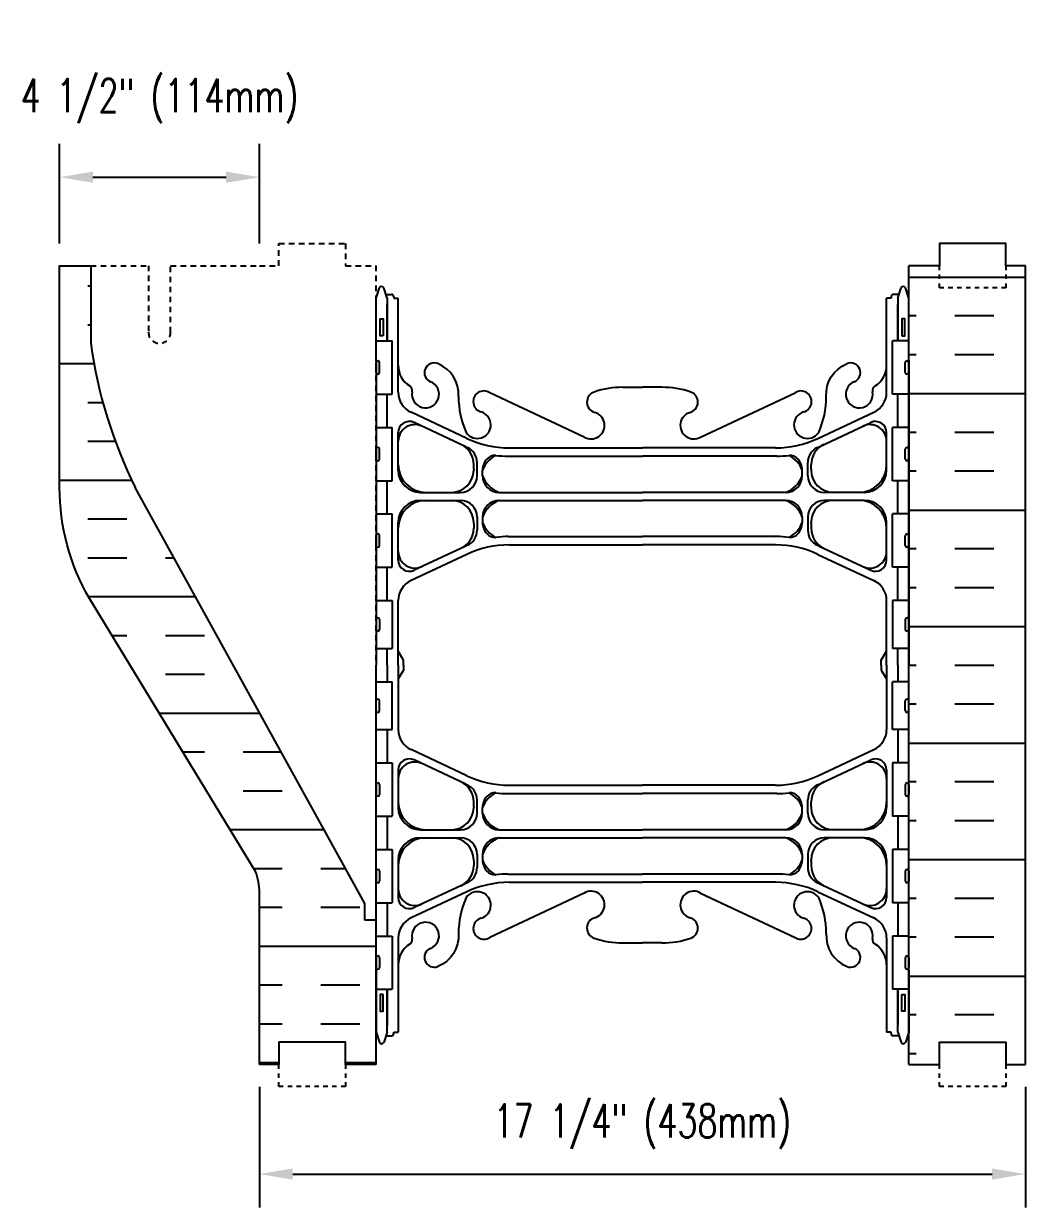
# Model space of a CAD drawing. Header units: inches. Extents: x 434.7 to 494.2, y 240.4 to 298.6.
# Drawn here: x 451.49 to 474.28, y 240.45 to 267.12 of the extents above; entities that cross this region are included whole.
import ezdxf

# ---------------------------------------------------------------- set-up
doc = ezdxf.new("R2010")
doc.units = ezdxf.units.IN
doc.header["$MEASUREMENT"] = 0
doc.linetypes.add('DASHED2', pattern=[0.375, 0.25, -0.125])
doc.linetypes.add('HIDDEN2', pattern=[0.1875, 0.125, -0.0625])
for name, color, linetype in [('HATCH', 12, 'Continuous'), ('Hidden2', 12, 'HIDDEN2'), ('line25', 2, 'Continuous'), ('LINE50', 5, 'Continuous'), ('LINE9', 9, 'Continuous'), ('TEXT', 4, 'Continuous'), ('Web_Edge', 9, 'Continuous')]:
    doc.layers.add(name, color=color, linetype=linetype)
doc.styles.add('DIM', font='romans.shx', dxfattribs={"width": 0.7})
doc.dimstyles.new('ext_8', dxfattribs={"dimscale": 8, "dimtxt": 0.09375, "dimasz": 0.09375, "dimexe": 0.09375, "dimexo": 0.0625, "dimgap": 0.0625, "dimtad": 1, "dimdec": 3, "dimzin": 3, "dimdsep": 46, "dimlunit": 4, "dimtxsty": 'DIM', "dimcen": 0.09, "dimdle": 0.09375, "dimclrt": 4, "dimadec": 0, "dimazin": 0, "dimtfac": 1, "dimtdec": 3, "dimtmove": 2, "dimatfit": 3, "dimfxl": 0, "dimfrac": 2, "dimtolj": 1, "dimtzin": 0, "dimarcsym": 0})

# ---------------------------------------------------------------- blocks, each defined once
blk = doc.blocks.new('*D33')
at = {"layer": 'Defpoints', "color": 0}
for p in [(456.803, 263.661), (452.303, 261.667), (456.803, 261.667)]:
    blk.add_point(p, dxfattribs=at)
at = {"layer": 'TEXT', "color": 0, "lineweight": -2}
for p, q in [((452.303, 262.167), (452.303, 264.411)), ((456.803, 262.167), (456.803, 264.411)), ((453.053, 263.661), (456.053, 263.661))]:
    blk.add_line(p, q, dxfattribs=at)
at = {"layer": 'TEXT', "color": 0}
for points in [[(453.053, 263.786), (453.053, 263.536), (452.303, 263.661)], [(456.053, 263.786), (456.053, 263.536), (456.803, 263.661)]]:
    blk.add_solid(points, dxfattribs=at)
at = {"layer": 'TEXT', "color": 4, "insert": (454.553, 265.376), "char_height": 0.75, "attachment_point": 5, "style": 'DIM'}
blk.add_mtext('\\A1;4 1/2" (114mm)', dxfattribs=at)
blk = doc.blocks.new('*D34')
at = {"layer": 'Defpoints', "color": 0}
for p in [(474.053, 261.667), (477.847, 261.667), (474.053, 243.667)]:
    blk.add_point(p, dxfattribs=at)
at = {"layer": 'TEXT', "color": 0, "lineweight": -2}
for p, q in [((474.553, 261.667), (478.597, 261.667)), ((477.847, 244.417), (477.847, 260.917)), ((474.553, 243.667), (478.597, 243.667))]:
    blk.add_line(p, q, dxfattribs=at)
at = {"layer": 'TEXT', "color": 0}
for points in [[(477.722, 260.917), (477.972, 260.917), (477.847, 261.667)], [(477.722, 244.417), (477.972, 244.417), (477.847, 243.667)]]:
    blk.add_solid(points, dxfattribs=at)
at = {"layer": 'TEXT', "color": 4, "insert": (476.775, 252.667), "char_height": 0.75, "attachment_point": 5, "rotation": 90, "style": 'DIM'}
blk.add_mtext('\\A1;18" (457mm)', dxfattribs=at)
blk = doc.blocks.new('*D35')
at = {"layer": 'Defpoints', "color": 0}
for p in [(456.803, 243.667), (474.053, 243.667), (474.053, 241.198)]:
    blk.add_point(p, dxfattribs=at)
at = {"layer": 'TEXT', "color": 0, "lineweight": -2}
for p, q in [((456.803, 243.167), (456.803, 240.448)), ((474.053, 243.167), (474.053, 240.448)), ((457.553, 241.198), (473.303, 241.198))]:
    blk.add_line(p, q, dxfattribs=at)
at = {"layer": 'TEXT', "color": 0}
for points in [[(457.553, 241.323), (457.553, 241.073), (456.803, 241.198)], [(473.303, 241.323), (473.303, 241.073), (474.053, 241.198)]]:
    blk.add_solid(points, dxfattribs=at)
at = {"layer": 'TEXT', "color": 4, "insert": (465.428, 242.27), "char_height": 0.75, "attachment_point": 5, "style": 'DIM'}
blk.add_mtext('\\A1;17 1/4" (438mm)', dxfattribs=at)

msp = doc.modelspace()

# ---------------------------------------------------------------- hatches: boundary and pattern name
at = {"layer": 'HATCH'}
h = msp.add_hatch(dxfattribs=at)
h.set_pattern_fill('INSUL', color=256, scale=7, style=0)
h.set_pattern_definition([(180, (3397.5897, -153.3423), (0, 2.625), []), (180, (3397.5897, -152.4673), (0, 2.625), [0.875, -0.875]), (180, (3397.5897, -151.5923), (0, 2.625), [0.875, -0.875])])
h.paths.add_polyline_path([(474.0532, 243.6672), (473.6157, 243.6672), (473.6157, 244.1672), (472.1157, 244.1672), (472.1157, 243.6672), (471.4282, 243.6672), (471.4282, 261.6672), (472.1157, 261.6672), (472.1157, 262.1672), (473.6157, 262.1672), (473.6157, 261.6672), (474.0532, 261.6672)])
h = msp.add_hatch(dxfattribs=at)
h.set_pattern_fill('INSUL', color=256, scale=7, style=0)
h.set_pattern_definition([(0, (-2543.0626, -178.915), (0, 2.625), []), (0, (-2543.0626, -178.04), (0, 2.625), [0.875, -0.875]), (0, (-2543.0626, -177.165), (0, 2.625), [0.875, -0.875])])
h.paths.add_polyline_path([(454.0032, 256.6672, -0.0795791), (453.0032, 259.9172), (453.0032, 261.6672), (452.3032, 261.6672), (452.3032, 256.6672, 0.1316525), (452.973, 254.1672), (456.711, 248.0172, -0.10438), (456.8032, 247.5422), (456.8032, 243.6672), (457.2407, 243.6672), (457.2407, 244.1672), (458.7407, 244.1672), (458.7407, 243.6672), (459.4282, 243.6672), (459.4282, 246.9172), (459.1782, 246.9172), (459.1782, 247.2922)])

# ---------------------------------------------------------------- linework, layer by layer
at = {"layer": 'Hidden2'}
for p, q in [((453.0032, 261.6672), (454.3032, 261.6672)), ((454.3032, 261.6672), (454.3032, 260.1672)), ((454.8032, 260.1672), (454.8032, 261.6672)), ((454.8032, 261.6672), (456.8032, 261.6672)), ((459.4282, 246.9172), (459.4282, 261.6672))]:
    msp.add_line(p, q, dxfattribs=at)
msp.add_lwpolyline([(456.8032, 261.6672), (457.2407, 261.6672), (457.2407, 262.1672), (458.7407, 262.1672), (458.7407, 261.6672), (459.4282, 261.6672)], dxfattribs=at)
msp.add_arc((454.5532, 260.1672), 0.25, 180, 0, dxfattribs=at)
at = {"layer": 'line25'}
for p, q in [((453.0032, 261.6672), (453.0032, 259.9172)), ((471.4282, 243.6672), (471.4282, 261.6672)), ((459.4282, 259.9722), (459.7931, 259.9722)), ((459.7931, 258.7722), (459.7931, 259.9722)), ((471.4281, 259.9722), (471.0632, 259.9722)), ((471.0632, 258.7722), (471.0632, 259.9722)), ((459.4682, 259.5222), (459.4682, 259.5222)), ((471.3881, 259.5222), (471.3881, 259.5222)), ((459.4282, 259.2622), (459.4282, 259.4822)), ((459.4282, 259.4272), (459.4282, 259.4272)), ((459.4282, 259.3172), (459.4282, 259.3172)), ((459.5082, 259.2622), (459.5082, 259.4822)), ((471.3481, 259.2622), (471.3481, 259.4822)), ((471.4281, 259.2622), (471.4281, 259.4822)), ((471.4281, 259.4272), (471.4281, 259.4272)), ((471.4281, 259.3172), (471.4281, 259.3172)), ((459.4682, 259.2222), (459.4682, 259.2222)), ((471.3881, 259.2222), (471.3881, 259.2222)), ((459.4282, 258.7722), (459.7931, 258.7722)), ((471.4281, 258.7722), (471.0632, 258.7722)), ((459.4282, 258.0222), (459.7931, 258.0222)), ((459.7931, 256.8222), (459.7931, 258.0222)), ((471.4281, 258.0222), (471.0632, 258.0222)), ((471.0632, 256.8222), (471.0632, 258.0222)), ((459.4282, 257.3122), (459.4282, 257.5322)), ((459.4282, 257.4772), (459.4282, 257.4772)), ((459.4682, 257.5722), (459.4682, 257.5722)), ((459.5082, 257.3122), (459.5082, 257.5322)), ((471.3481, 257.3122), (471.3481, 257.5322)), ((471.3881, 257.5722), (471.3881, 257.5722)), ((471.4281, 257.3122), (471.4281, 257.5322)), ((471.4281, 257.4772), (471.4281, 257.4772)), ((459.4282, 257.3672), (459.4282, 257.3672)), ((459.4682, 257.2722), (459.4682, 257.2722)), ((471.3881, 257.2722), (471.3881, 257.2722)), ((471.4281, 257.3672), (471.4281, 257.3672)), ((459.1782, 247.2922), (454.0032, 256.6672)), ((459.4282, 256.8222), (459.7931, 256.8222)), ((471.4281, 256.8222), (471.0632, 256.8222)), ((459.4282, 256.0722), (459.7931, 256.0722)), ((459.7931, 254.8722), (459.7931, 256.0722)), ((471.4281, 256.0722), (471.0632, 256.0722)), ((471.0632, 254.8722), (471.0632, 256.0722)), ((459.4282, 255.3622), (459.4282, 255.5822)), ((459.4282, 255.5272), (459.4282, 255.5272)), ((459.4682, 255.6222), (459.4682, 255.6222)), ((459.5082, 255.3622), (459.5082, 255.5822)), ((471.3481, 255.3622), (471.3481, 255.5822)), ((471.3881, 255.6222), (471.3881, 255.6222)), ((471.4281, 255.3622), (471.4281, 255.5822)), ((471.4281, 255.5272), (471.4281, 255.5272)), ((459.4282, 255.4172), (459.4282, 255.4172)), ((459.4682, 255.3222), (459.4682, 255.3222)), ((471.3881, 255.3222), (471.3881, 255.3222)), ((471.4281, 255.4172), (471.4281, 255.4172)), ((459.4282, 254.8722), (459.7931, 254.8722)), ((471.4281, 254.8722), (471.0632, 254.8722)), ((459.4282, 254.1222), (459.7931, 254.1222)), ((459.7931, 254.1222), (459.7931, 253.0422)), ((471.4281, 254.1222), (471.0632, 254.1222)), ((471.0632, 254.1222), (471.0632, 253.0422)), ((459.4282, 253.6922), (459.4282, 253.4722)), ((459.4682, 253.7322), (459.4682, 253.7322)), ((459.5082, 253.6922), (459.5082, 253.4722)), ((471.3481, 253.6922), (471.3481, 253.4722)), ((471.3881, 253.7322), (471.3881, 253.7322)), ((471.4281, 253.6922), (471.4281, 253.4722)), ((459.4282, 253.6372), (459.4282, 253.6372)), ((459.4282, 253.5272), (459.4282, 253.5272)), ((459.4682, 253.4322), (459.4682, 253.4322)), ((471.3881, 253.4322), (471.3881, 253.4322)), ((471.4281, 253.6372), (471.4281, 253.6372)), ((471.4281, 253.5272), (471.4281, 253.5272)), ((459.4282, 253.0422), (459.7931, 253.0422)), ((471.4281, 253.0422), (471.0632, 253.0422)), ((459.4282, 252.2922), (459.7931, 252.2922)), ((459.7931, 251.2122), (459.7931, 252.2922)), ((471.4281, 252.2922), (471.0632, 252.2922)), ((471.0632, 251.2122), (471.0632, 252.2922)), ((459.4282, 251.6422), (459.4282, 251.8622)), ((459.4282, 251.8072), (459.4282, 251.8072)), ((459.4682, 251.9022), (459.4682, 251.9022)), ((459.5082, 251.6422), (459.5082, 251.8622)), ((471.3481, 251.6422), (471.3481, 251.8622)), ((471.3881, 251.9022), (471.3881, 251.9022)), ((471.4281, 251.6422), (471.4281, 251.8622)), ((471.4281, 251.8072), (471.4281, 251.8072)), ((459.4282, 251.6972), (459.4282, 251.6972)), ((459.4682, 251.6022), (459.4682, 251.6022)), ((471.3881, 251.6022), (471.3881, 251.6022)), ((471.4281, 251.6972), (471.4281, 251.6972)), ((459.4282, 251.2122), (459.7931, 251.2122)), ((471.4281, 251.2122), (471.0632, 251.2122)), ((459.4282, 250.4622), (459.7931, 250.4622)), ((459.7931, 250.4622), (459.7931, 249.2622)), ((471.4281, 250.4622), (471.0632, 250.4622)), ((471.0632, 250.4622), (471.0632, 249.2622)), ((459.4282, 249.9722), (459.4282, 249.7522)), ((459.4682, 250.0122), (459.4682, 250.0122)), ((459.5082, 249.9722), (459.5082, 249.7522)), ((471.3481, 249.9722), (471.3481, 249.7522)), ((471.3881, 250.0122), (471.3881, 250.0122)), ((471.4281, 249.9722), (471.4281, 249.7522)), ((459.4282, 249.9172), (459.4282, 249.9172)), ((459.4282, 249.8072), (459.4282, 249.8072)), ((459.4682, 249.7122), (459.4682, 249.7122)), ((471.3881, 249.7122), (471.3881, 249.7122)), ((471.4281, 249.9172), (471.4281, 249.9172)), ((471.4281, 249.8072), (471.4281, 249.8072)), ((459.4282, 249.2622), (459.7931, 249.2622)), ((471.4281, 249.2622), (471.0632, 249.2622)), ((459.4282, 248.5122), (459.7931, 248.5122)), ((459.7931, 248.5122), (459.7931, 247.3122)), ((471.4281, 248.5122), (471.0632, 248.5122)), ((471.0632, 248.5122), (471.0632, 247.3122)), ((459.4282, 248.0222), (459.4282, 247.8022)), ((459.4282, 247.9672), (459.4282, 247.9672)), ((459.4282, 247.8572), (459.4282, 247.8572)), ((459.5082, 248.0222), (459.5082, 247.8022)), ((471.3481, 248.0222), (471.3481, 247.8022)), ((471.4281, 248.0222), (471.4281, 247.8022)), ((471.4281, 247.9672), (471.4281, 247.9672)), ((471.4281, 247.8572), (471.4281, 247.8572)), ((459.4682, 247.7622), (459.4682, 247.7622)), ((471.3881, 247.7622), (471.3881, 247.7622)), ((459.1782, 246.9172), (459.1782, 247.2922)), ((459.4282, 247.3122), (459.7931, 247.3122)), ((471.4281, 247.3122), (471.0632, 247.3122)), ((459.4282, 246.9172), (459.1782, 246.9172)), ((459.4282, 243.6672), (459.4282, 246.9172)), ((459.4282, 246.5622), (459.7931, 246.5622)), ((459.7931, 246.5622), (459.7931, 245.3622)), ((471.4281, 246.5622), (471.0632, 246.5622)), ((471.0632, 246.5622), (471.0632, 245.3622)), ((459.4282, 246.0722), (459.4282, 245.8522)), ((459.4282, 246.0172), (459.4282, 246.0172)), ((459.4682, 246.1122), (459.4682, 246.1122)), ((459.5082, 246.0722), (459.5082, 245.8522)), ((471.3481, 246.0722), (471.3481, 245.8522)), ((471.3881, 246.1122), (471.3881, 246.1122)), ((471.4281, 246.0722), (471.4281, 245.8522)), ((471.4281, 246.0172), (471.4281, 246.0172)), ((459.4282, 245.9072), (459.4282, 245.9072)), ((459.4682, 245.8122), (459.4682, 245.8122)), ((471.3881, 245.8122), (471.3881, 245.8122)), ((471.4281, 245.9072), (471.4281, 245.9072)), ((459.4282, 245.3622), (459.7931, 245.3622)), ((471.4281, 245.3622), (471.0632, 245.3622))]:
    msp.add_line(p, q, dxfattribs=at)
for centre, radius, start, end in [((463.6485, 261.4139), 10.75, 188.00281, 206.20265), ((459.4682, 259.4822), 0.04, 90, 180), ((459.4682, 259.4822), 0.04, 360, 90), ((471.3881, 259.4822), 0.04, 90, 180), ((471.3881, 259.4822), 0.04, 0, 90), ((459.4682, 259.2622), 0.04, 180, 270), ((459.4682, 259.2622), 0.04, 270, 0), ((471.3881, 259.2622), 0.04, 180, 270), ((471.3881, 259.2622), 0.04, 270, 0), ((459.4682, 257.5322), 0.04, 90, 180), ((459.4682, 257.5322), 0.04, 360, 90), ((471.3881, 257.5322), 0.04, 90, 180), ((471.3881, 257.5322), 0.04, 0, 90), ((459.4682, 257.3122), 0.04, 180, 270), ((459.4682, 257.3122), 0.04, 270, 0), ((471.3881, 257.3122), 0.04, 180, 270), ((471.3881, 257.3122), 0.04, 270, 0), ((459.4682, 255.5822), 0.04, 90, 180), ((459.4682, 255.5822), 0.04, 360, 90), ((471.3881, 255.5822), 0.04, 90, 180), ((471.3881, 255.5822), 0.04, 0, 90), ((459.4682, 255.3622), 0.04, 180, 270), ((459.4682, 255.3622), 0.04, 270, 0), ((471.3881, 255.3622), 0.04, 180, 270), ((471.3881, 255.3622), 0.04, 270, 0), ((459.4682, 253.6922), 0.04, 90, 180), ((459.4682, 253.6922), 0.04, 0, 90), ((471.3881, 253.6922), 0.04, 90, 180), ((471.3881, 253.6922), 0.04, 360, 90), ((459.4682, 253.4722), 0.04, 180, 270), ((459.4682, 253.4722), 0.04, 270, 0), ((471.3881, 253.4722), 0.04, 180, 270), ((471.3881, 253.4722), 0.04, 270, 0), ((459.4682, 251.8622), 0.04, 90, 180), ((459.4682, 251.8622), 0.04, 360, 90), ((471.3881, 251.8622), 0.04, 90, 180), ((471.3881, 251.8622), 0.04, 0, 90), ((459.4682, 251.6422), 0.04, 180, 270), ((459.4682, 251.6422), 0.04, 270, 0), ((471.3881, 251.6422), 0.04, 180, 270), ((471.3881, 251.6422), 0.04, 270, 0), ((459.4682, 249.9722), 0.04, 90, 180), ((459.4682, 249.9722), 0.04, 0, 90), ((471.3881, 249.9722), 0.04, 90, 180), ((471.3881, 249.9722), 0.04, 360, 90), ((459.4682, 249.7522), 0.04, 180, 270), ((459.4682, 249.7522), 0.04, 270, 0), ((471.3881, 249.7522), 0.04, 180, 270), ((471.3881, 249.7522), 0.04, 270, 0), ((459.4682, 248.0222), 0.04, 90, 180), ((459.4682, 248.0222), 0.04, 0, 90), ((471.3881, 248.0222), 0.04, 90, 180), ((471.3881, 248.0222), 0.04, 360, 90), ((459.4682, 247.8022), 0.04, 180, 270), ((459.4682, 247.8022), 0.04, 270, 0), ((471.3881, 247.8022), 0.04, 180, 270), ((471.3881, 247.8022), 0.04, 270, 0), ((459.4682, 246.0722), 0.04, 90, 180), ((459.4682, 246.0722), 0.04, 0, 90), ((471.3881, 246.0722), 0.04, 90, 180), ((471.3881, 246.0722), 0.04, 360, 90), ((459.4682, 245.8522), 0.04, 180, 270), ((459.4682, 245.8522), 0.04, 270, 0), ((471.3881, 245.8522), 0.04, 180, 270), ((471.3881, 245.8522), 0.04, 270, 0)]:
    msp.add_arc(centre, radius, start, end, dxfattribs=at)
at = {"layer": 'LINE50'}
msp.add_line((474.0532, 243.6672), (474.0532, 261.6672), dxfattribs=at)
for points in [[(474.0532, 261.6672), (473.6157, 261.6672), (473.6157, 262.1672), (472.1157, 262.1672), (472.1157, 261.6672), (471.4282, 261.6672)], [(459.4282, 243.6672), (458.7407, 243.6672), (458.7407, 244.1672), (457.2407, 244.1672), (457.2407, 243.6672), (456.8032, 243.6672)], [(471.4282, 243.6672), (472.1157, 243.6672), (472.1157, 244.1672), (473.6157, 244.1672), (473.6157, 243.6672), (474.0532, 243.6672)]]:
    msp.add_lwpolyline(points, dxfattribs=at)
msp.add_lwpolyline([(456.8032, 243.6672), (456.8032, 247.5422, 0.10438), (456.711, 248.0172), (452.973, 254.1672, -0.1316525), (452.3032, 256.6672), (452.3032, 261.6672), (453.0032, 261.6672)], format="xyb", dxfattribs=at)
at = {"layer": 'LINE9', "linetype": 'DASHED2', "ltscale": 0.15}
for points in [[(473.6157, 261.6672), (473.6157, 261.6672), (473.6157, 261.1672), (472.1157, 261.1672), (472.1157, 261.6672), (472.1157, 261.6672)], [(458.7407, 243.6672), (458.7407, 243.6672), (458.7407, 243.1672), (457.2407, 243.1672), (457.2407, 243.6672), (457.2407, 243.6672)], [(473.6157, 243.6672), (473.6157, 243.6672), (473.6157, 243.1672), (472.1157, 243.1672), (472.1157, 243.6672), (472.1157, 243.6672)]]:
    msp.add_lwpolyline(points, dxfattribs=at)
at = {"layer": 'Web_Edge'}
for p, q in [((459.4281, 260.9385), (459.5031, 261.1685)), ((459.6781, 260.9385), (459.6031, 261.1685)), ((471.1781, 260.9385), (471.2531, 261.1685)), ((471.4281, 260.9385), (471.3531, 261.1685)), ((459.6521, 261.0185), (459.7781, 261.0185)), ((459.6781, 260.9385), (459.6781, 259.9722)), ((459.8281, 260.9685), (459.8281, 260.9385)), ((459.8281, 260.9685), (459.8281, 260.9685)), ((459.8281, 260.9385), (459.9281, 260.9385)), ((459.9281, 258.8165), (459.9281, 260.9385)), ((470.9281, 258.8165), (470.9281, 260.9385)), ((471.0281, 260.9385), (470.9281, 260.9385)), ((471.0281, 260.9685), (471.0281, 260.9685)), ((471.0281, 260.9685), (471.0281, 260.9385)), ((471.2042, 261.0185), (471.0781, 261.0185)), ((471.1781, 260.9385), (471.1781, 259.9722)), ((464.1179, 257.8036), (461.9907, 258.8029)), ((464.9889, 258.9274), (465.4281, 258.9274)), ((465.8674, 258.9274), (465.4281, 258.9274)), ((466.7384, 257.8036), (468.8656, 258.8029)), ((461.4744, 257.7748), (460.2162, 258.3637)), ((469.3819, 257.7748), (470.6401, 258.3637)), ((461.4504, 257.5873), (460.2841, 258.1332)), ((469.4059, 257.5873), (470.5722, 258.1332)), ((459.9281, 257.0585), (459.9281, 257.9067)), ((470.9281, 257.0585), (470.9281, 257.9067)), ((462.4281, 257.5627), (465.4281, 257.5627)), ((468.4281, 257.5627), (465.4281, 257.5627)), ((461.6281, 257.082), (461.6281, 257.1861)), ((461.7031, 256.9335), (461.7031, 257.2305)), ((462.4041, 257.3752), (465.4281, 257.3752)), ((468.4522, 257.3752), (465.4281, 257.3752)), ((469.1531, 256.9335), (469.1531, 257.2305)), ((469.2281, 257.082), (469.2281, 257.1861)), ((461.6281, 257.082), (461.6281, 257.0585)), ((461.8281, 256.9335), (461.8281, 257.0594)), ((469.0281, 256.9335), (469.0281, 257.0594)), ((469.2281, 257.082), (469.2281, 257.0585)), ((460.4281, 256.5585), (461.3281, 256.5585)), ((460.4281, 256.3785), (461.3281, 256.3785)), ((462.2031, 256.5585), (465.4281, 256.5585)), ((462.2031, 256.3785), (465.4281, 256.3785)), ((468.6531, 256.5585), (465.4281, 256.5585)), ((468.6531, 256.3785), (465.4281, 256.3785)), ((470.4281, 256.5585), (469.5281, 256.5585)), ((470.4281, 256.3785), (469.5281, 256.3785)), ((459.9281, 255.0302), (459.9281, 255.8785)), ((461.6281, 255.855), (461.6281, 255.8785)), ((461.6281, 255.855), (461.6281, 255.7509)), ((461.7031, 256.0035), (461.7031, 255.7065)), ((461.8281, 256.0035), (461.8281, 255.8898)), ((461.8281, 256.0035), (461.8281, 255.8778)), ((469.0281, 256.0035), (469.0281, 255.8778)), ((469.0281, 256.0035), (469.0281, 255.8898)), ((469.1531, 256.0035), (469.1531, 255.7065)), ((469.2281, 255.855), (469.2281, 255.8785)), ((469.2281, 255.855), (469.2281, 255.7509)), ((470.9281, 255.0302), (470.9281, 255.8785)), ((462.405, 255.5622), (465.4281, 255.5622)), ((468.4513, 255.5622), (465.4281, 255.5622)), ((461.4512, 255.35), (460.2841, 254.8038)), ((462.4281, 255.3743), (465.4281, 255.3743)), ((468.4281, 255.3743), (465.4281, 255.3743)), ((469.4051, 255.35), (470.5722, 254.8038)), ((461.4744, 255.1621), (460.2162, 254.5733)), ((469.3819, 255.1621), (470.6401, 254.5733)), ((459.9281, 252.6672), (459.9281, 254.1204)), ((470.9281, 252.6672), (470.9281, 254.1204)), ((460.0481, 252.7796), (459.9281, 252.9796)), ((460.0481, 252.7796), (459.9281, 252.9796)), ((470.8081, 252.7796), (470.9281, 252.9796)), ((470.8081, 252.7796), (470.9281, 252.9796)), ((459.9281, 252.6672), (459.9281, 251.214)), ((460.0481, 252.6672), (460.0481, 252.7796)), ((460.0481, 252.6672), (460.0481, 252.7796)), ((460.0481, 252.6672), (460.0481, 252.5549)), ((460.0481, 252.6672), (460.0481, 252.5549)), ((470.8081, 252.6672), (470.8081, 252.7796)), ((470.8081, 252.6672), (470.8081, 252.7796)), ((470.8081, 252.6672), (470.8081, 252.5549)), ((470.8081, 252.6672), (470.8081, 252.5549)), ((470.9281, 252.6672), (470.9281, 251.214)), ((460.0481, 252.5549), (459.9281, 252.3549)), ((460.0481, 252.5549), (459.9281, 252.3549)), ((470.8081, 252.5549), (470.9281, 252.3549)), ((470.8081, 252.5549), (470.9281, 252.3549)), ((461.4744, 250.1723), (460.2162, 250.7611)), ((469.3819, 250.1723), (470.6401, 250.7611)), ((461.4512, 249.9844), (460.2841, 250.5306)), ((469.4051, 249.9844), (470.5722, 250.5306)), ((459.9281, 250.3042), (459.9281, 249.456)), ((470.9281, 250.3042), (470.9281, 249.456)), ((462.4281, 249.9602), (465.4281, 249.9602)), ((468.4281, 249.9602), (465.4281, 249.9602)), ((462.4041, 249.7723), (465.4281, 249.7723)), ((468.4522, 249.7723), (465.4281, 249.7723)), ((461.6281, 249.4795), (461.6281, 249.5836)), ((461.6281, 249.4795), (461.6281, 249.456)), ((461.7031, 249.331), (461.7031, 249.628)), ((461.8281, 249.3306), (461.8281, 249.4565)), ((469.0281, 249.3306), (469.0281, 249.4565)), ((469.1531, 249.331), (469.1531, 249.628)), ((469.2281, 249.4795), (469.2281, 249.5836)), ((469.2281, 249.4795), (469.2281, 249.456)), ((460.4281, 248.956), (461.3281, 248.956)), ((462.2031, 248.9556), (465.4281, 248.9556)), ((468.6531, 248.9556), (465.4281, 248.9556)), ((470.4281, 248.956), (469.5281, 248.956)), ((460.4281, 248.776), (461.3281, 248.776)), ((462.2031, 248.7756), (465.4281, 248.7756)), ((468.6531, 248.7756), (465.4281, 248.7756)), ((470.4281, 248.776), (469.5281, 248.776)), ((461.7031, 248.401), (461.7031, 248.1039)), ((461.8281, 248.4006), (461.8281, 248.2749)), ((461.8281, 248.4006), (461.8281, 248.2869)), ((469.0281, 248.4006), (469.0281, 248.2869)), ((469.0281, 248.4006), (469.0281, 248.2749)), ((469.1531, 248.401), (469.1531, 248.1039)), ((459.9281, 248.276), (459.9281, 247.4277)), ((461.6281, 248.2524), (461.6281, 248.276)), ((461.6281, 248.2524), (461.6281, 248.1483)), ((469.2281, 248.2524), (469.2281, 248.276)), ((469.2281, 248.2524), (469.2281, 248.1483)), ((470.9281, 248.276), (470.9281, 247.4277)), ((462.405, 247.9592), (465.4281, 247.9592)), ((468.4513, 247.9592), (465.4281, 247.9592)), ((461.4744, 247.5596), (460.2162, 246.9708)), ((461.4504, 247.7471), (460.2841, 247.2013)), ((464.1179, 247.5309), (461.9907, 246.5315)), ((462.4281, 247.7717), (465.4281, 247.7717)), ((468.4281, 247.7717), (465.4281, 247.7717)), ((466.7384, 247.5309), (468.8656, 246.5315)), ((469.3819, 247.5596), (470.6401, 246.9708)), ((469.4059, 247.7471), (470.5722, 247.2013)), ((459.9281, 246.5179), (459.9281, 244.396)), ((470.9281, 246.5179), (470.9281, 244.396)), ((464.9889, 246.407), (465.4281, 246.407)), ((465.8674, 246.407), (465.4281, 246.407)), ((459.6781, 244.396), (459.6781, 245.3622)), ((471.1781, 244.396), (471.1781, 245.3622)), ((459.4281, 244.396), (459.5031, 244.166)), ((459.6781, 244.396), (459.6031, 244.166)), ((459.8281, 244.396), (459.9281, 244.396)), ((459.8281, 244.366), (459.8281, 244.396)), ((459.8281, 244.366), (459.8281, 244.366)), ((471.0281, 244.396), (470.9281, 244.396)), ((471.0281, 244.366), (471.0281, 244.396)), ((471.0281, 244.366), (471.0281, 244.366)), ((471.1781, 244.396), (471.2531, 244.166)), ((471.4281, 244.396), (471.3531, 244.166)), ((459.6521, 244.316), (459.7781, 244.316)), ((471.2042, 244.316), (471.0781, 244.316))]:
    msp.add_line(p, q, dxfattribs=at)
for points in [[(459.4281, 259.5385), (459.4281, 260.9385)], [(471.4281, 259.5385), (471.4281, 260.9385)], [(459.6781, 259.9722), (459.6781, 260.7885)], [(471.1781, 259.9722), (471.1781, 260.7885)], [(459.4281, 259.5385), (459.4281, 252.6672)], [(471.4281, 259.5385), (471.4281, 252.6672)], [(459.6781, 258.0222), (459.6781, 258.7785)], [(471.1781, 258.0222), (471.1781, 258.7722)], [(459.6781, 256.0722), (459.6781, 256.8285)], [(471.1781, 256.0722), (471.1781, 256.8222)], [(459.6781, 254.1222), (459.6781, 254.8818)], [(471.1781, 254.1222), (471.1781, 254.8722)], [(459.6781, 252.6672), (459.6781, 253.0518)], [(471.1781, 252.6672), (471.1781, 253.0422)], [(459.4281, 245.796), (459.4281, 252.6672)], [(459.6781, 252.6672), (459.6781, 252.2922)], [(471.1781, 252.6672), (471.1781, 252.2922)], [(471.4281, 245.796), (471.4281, 252.6672)], [(459.6781, 251.2122), (459.6781, 250.4622)], [(471.1781, 251.2122), (471.1781, 250.4622)], [(459.6781, 249.2622), (459.6781, 248.5122)], [(471.1781, 249.2622), (471.1781, 248.5122)], [(459.6781, 247.3122), (459.6781, 246.5622)], [(471.1781, 247.3122), (471.1781, 246.5622)], [(459.4281, 245.796), (459.4281, 244.396)], [(471.4281, 245.796), (471.4281, 244.396)], [(459.6781, 245.3622), (459.6781, 244.546)], [(471.1781, 245.3622), (471.1781, 244.546)]]:
    msp.add_lwpolyline(points, dxfattribs=at)
for points in [[(459.5881, 260.0885), (459.5181, 260.0885), (459.5181, 260.4685), (459.5881, 260.4685)], [(471.2681, 260.0885), (471.3381, 260.0885), (471.3381, 260.4685), (471.2681, 260.4685)], [(459.5881, 245.246), (459.5181, 245.246), (459.5181, 244.866), (459.5881, 244.866)], [(471.2681, 245.246), (471.3381, 245.246), (471.3381, 244.866), (471.2681, 244.866)]]:
    msp.add_lwpolyline(points, close=True, dxfattribs=at)
for points in [[(461.2864, 258.7171, 0.3253125), (460.8198, 259.4593)], [(469.5699, 258.7171, -0.3253125), (470.0365, 259.4593)], [(461.2864, 246.6174, -0.3253125), (460.8198, 245.8752)], [(469.5699, 246.6174, 0.3253125), (470.0365, 245.8752)]]:
    msp.add_lwpolyline(points, format="xyb", dxfattribs=at)
for centre, radius, start, end in [((459.5531, 261.1418), 0.0567, 28.07249, 151.92751), ((471.3031, 261.1418), 0.0567, 28.07249, 151.92751), ((459.7781, 260.9685), 0.05, 0, 90), ((471.0781, 260.9685), 0.05, 90, 180), ((460.4781, 259.4232), 0.55, 180, 238.0732), ((460.7381, 259.255), 0.22, 68.19625, 248.19625), ((470.1181, 259.255), 0.22, 291.80375, 111.80375), ((470.3781, 259.4232), 0.55, 301.9268, 0), ((460.5431, 258.7675), 0.305, 168.90556, 68.19625), ((470.3131, 258.7675), 0.305, 111.80375, 11.09444), ((460.4281, 258.8165), 0.5, 180, 244.92041), ((460.1212, 258.8503), 0.125, 348.90556, 58.0732), ((461.8574, 258.6034), 0.24, 56.25, 254.27465), ((464.4181, 258.5923), 0.24, 108.92296, 254.27465), ((464.9889, 256.9274), 2, 90, 108.92296), ((465.8674, 256.9274), 2, 71.07704, 90), ((466.4381, 258.5923), 0.24, 285.72535, 71.07704), ((468.9989, 258.6034), 0.24, 285.72535, 123.75), ((470.7351, 258.8503), 0.125, 121.9268, 191.09444), ((470.4281, 258.8165), 0.5, 295.07959, 0), ((463.2864, 258.7176), 2, 180.01456, 203.96383), ((467.5699, 258.7176), 2, 336.03617, 359.98544), ((461.7097, 258.0788), 0.305, 214.67032, 74.27465), ((464.2704, 258.0677), 0.305, 240, 74.27465), ((466.5859, 258.0677), 0.305, 105.72535, 300), ((469.1466, 258.0788), 0.305, 105.72535, 325.32968), ((460.1781, 257.9067), 0.25, 64.92041, 180), ((460.3031, 257.7102), 0.375, 64.92041, 180), ((470.5531, 257.7102), 0.375, 0, 115.07959), ((470.6781, 257.9067), 0.25, 0, 115.07959), ((462.4281, 259.8127), 2.25, 244.92041, 270), ((468.4281, 259.8127), 2.25, 270, 295.07959), ((461.1281, 257.1861), 0.5, 0, 64.92041), ((462.4041, 259.6252), 2.25, 244.92041, 245.94764), ((461.327, 257.2302), 0.3762, 0.05139, 64.80806), ((462.4112, 256.8366), 0.6242, 117.09656, 159.08811), ((462.11, 257.1429), 0.25, 86.12089, 138.37041), ((462.4041, 259.6252), 2.25, 262.92277, 270), ((468.4522, 259.6252), 2.25, 270, 277.07723), ((468.7463, 257.1429), 0.25, 41.62959, 93.87911), ((468.4451, 256.8366), 0.6242, 20.91189, 62.90344), ((469.5293, 257.2302), 0.3762, 115.19194, 179.94861), ((469.7281, 257.1861), 0.5, 115.07959, 180), ((468.4522, 259.6252), 2.25, 294.05236, 295.07959), ((460.5531, 257.1835), 0.625, 180, 270), ((462.2043, 257.0591), 0.3762, 138.37041, 179.94861), ((468.652, 257.0591), 0.3762, 0.05139, 41.62959), ((470.3031, 257.1835), 0.625, 270, 0), ((460.4281, 257.0585), 0.5, 180, 270), ((461.1281, 257.0585), 0.5, 270, 0), ((461.3281, 256.9335), 0.375, 270, 0), ((462.41, 257.1403), 0.6175, 199.56816, 250.43184), ((462.2031, 256.9335), 0.375, 180, 270), ((468.6531, 256.9335), 0.375, 270, 0), ((468.4463, 257.1403), 0.6175, 289.56816, 340.43184), ((469.5281, 256.9335), 0.375, 180, 270), ((469.7281, 257.0585), 0.5, 180, 270), ((470.4281, 257.0585), 0.5, 270, 0), ((460.5531, 255.7535), 0.625, 90, 180), ((460.4281, 255.8785), 0.5, 90, 180), ((461.1281, 255.8785), 0.5, 0, 90), ((461.3281, 256.0035), 0.375, 360, 90), ((462.41, 255.797), 0.6175, 109.64583, 160.43184), ((462.2031, 256.0035), 0.375, 90, 180), ((468.6531, 256.0035), 0.375, 360, 90), ((468.4463, 255.797), 0.6175, 19.56816, 70.35417), ((469.5281, 256.0035), 0.375, 90, 180), ((469.7281, 255.8785), 0.5, 90, 180), ((470.3031, 255.7535), 0.625, 360, 90), ((470.4281, 255.8785), 0.5, 0, 90), ((462.4112, 256.1006), 0.6242, 200.91189, 242.89488), ((462.2043, 255.8781), 0.3761, 180.04913, 221.61347), ((468.4451, 256.1006), 0.6242, 297.10512, 339.08811), ((468.652, 255.8781), 0.3761, 318.38653, 359.95087), ((461.1281, 255.7509), 0.5, 295.07959, 360), ((461.327, 255.7068), 0.3761, 295.18699, 359.95087), ((462.11, 255.7943), 0.25, 221.61347, 273.89879), ((462.405, 253.3122), 2.25, 90, 97.09702), ((468.4513, 253.3122), 2.25, 82.90298, 90), ((468.7463, 255.7943), 0.25, 266.10121, 318.38653), ((469.5293, 255.7068), 0.3761, 180.04913, 244.81301), ((469.7281, 255.7509), 0.5, 180, 244.92041), ((462.405, 253.3122), 2.25, 114.07524, 115.07959), ((462.4281, 253.1243), 2.25, 90, 115.07959), ((468.4281, 253.1243), 2.25, 64.92041, 90), ((468.4513, 253.3122), 2.25, 64.92041, 65.92476), ((460.3031, 255.2268), 0.375, 180, 295.07959), ((460.1781, 255.0302), 0.25, 180, 295.07959), ((470.5531, 255.2268), 0.375, 244.92041, 360), ((470.6781, 255.0302), 0.25, 244.92041, 0), ((460.4281, 254.1204), 0.5, 115.07959, 180), ((470.4281, 254.1204), 0.5, 0, 64.92041), ((460.4281, 251.214), 0.5, 180, 244.92041), ((470.4281, 251.214), 0.5, 295.07959, 360), ((460.1781, 250.3042), 0.25, 64.92041, 180), ((460.3031, 250.1077), 0.375, 64.92041, 180), ((470.5531, 250.1077), 0.375, 0, 115.07959), ((470.6781, 250.3042), 0.25, 360, 115.07959), ((461.1281, 249.5836), 0.5, 0, 64.92041), ((462.405, 252.0223), 2.25, 244.92041, 245.92476), ((462.4281, 252.2102), 2.25, 244.92041, 270), ((461.327, 249.6277), 0.3761, 0.04913, 64.81301), ((468.4281, 252.2102), 2.25, 270, 295.07959), ((469.5293, 249.6277), 0.3761, 115.18699, 179.95087), ((469.7281, 249.5836), 0.5, 115.07959, 180), ((468.4513, 252.0223), 2.25, 294.07524, 295.07959), ((462.4112, 249.2337), 0.6242, 117.09656, 159.08811), ((462.2043, 249.4562), 0.3762, 138.37041, 179.94861), ((462.11, 249.54), 0.25, 86.12089, 138.37041), ((462.4041, 252.0223), 2.25, 262.92277, 270), ((468.4522, 252.0223), 2.25, 270, 277.07723), ((468.7463, 249.54), 0.25, 41.62959, 93.87911), ((468.4451, 249.2337), 0.6242, 20.91189, 62.90344), ((468.652, 249.4562), 0.3762, 0.05139, 41.62959), ((460.5531, 249.581), 0.625, 180, 270), ((460.4281, 249.456), 0.5, 180, 270), ((461.1281, 249.456), 0.5, 270, 0), ((469.7281, 249.456), 0.5, 180, 270), ((470.3031, 249.581), 0.625, 270, 0), ((470.4281, 249.456), 0.5, 270, 360), ((461.3281, 249.331), 0.375, 270, 0), ((462.2031, 249.3306), 0.375, 180, 270), ((462.41, 249.5374), 0.6175, 199.56816, 250.43184), ((468.4463, 249.5374), 0.6175, 289.56816, 340.43184), ((468.6531, 249.3306), 0.375, 270, 0), ((469.5281, 249.331), 0.375, 180, 270), ((460.4281, 248.276), 0.5, 90, 180), ((460.5531, 248.151), 0.625, 90, 180), ((461.1281, 248.276), 0.5, 0, 90), ((461.3281, 248.401), 0.375, 360, 90), ((462.2031, 248.4006), 0.375, 90, 180), ((462.41, 248.194), 0.6175, 109.64583, 160.43184), ((468.6531, 248.4006), 0.375, 360, 90), ((468.4463, 248.194), 0.6175, 19.56816, 70.35417), ((469.5281, 248.401), 0.375, 90, 180), ((469.7281, 248.276), 0.5, 90, 180), ((470.3031, 248.151), 0.625, 360, 90), ((470.4281, 248.276), 0.5, 360, 90), ((461.1281, 248.1483), 0.5, 295.07959, 360), ((461.327, 248.1043), 0.3762, 295.19194, 359.94861), ((462.2043, 248.2752), 0.3761, 180.04913, 221.61347), ((462.4112, 248.4977), 0.6242, 200.91189, 242.89488), ((468.4451, 248.4977), 0.6242, 297.10512, 339.08811), ((468.652, 248.2752), 0.3761, 318.38653, 359.95087), ((469.5293, 248.1043), 0.3762, 180.05139, 244.80806), ((469.7281, 248.1483), 0.5, 180, 244.92041), ((462.11, 248.1914), 0.25, 221.61347, 273.89879), ((462.405, 245.7092), 2.25, 90, 97.09702), ((468.4513, 245.7092), 2.25, 82.90298, 90), ((468.7463, 248.1914), 0.25, 266.10121, 318.38653), ((460.3031, 247.6242), 0.375, 180, 295.07959), ((462.4041, 245.7092), 2.25, 114.05236, 115.07959), ((461.7097, 247.2557), 0.305, 285.72535, 145.32968), ((462.4281, 245.5217), 2.25, 90, 115.07959), ((464.2704, 247.2667), 0.305, 285.72535, 120), ((466.5859, 247.2667), 0.305, 60, 254.27465), ((468.4281, 245.5217), 2.25, 64.92041, 90), ((469.1466, 247.2557), 0.305, 34.67032, 254.27465), ((468.4522, 245.7092), 2.25, 64.92041, 65.94764), ((470.5531, 247.6242), 0.375, 244.92041, 360), ((460.1781, 247.4277), 0.25, 180, 295.07959), ((463.2864, 246.6169), 2, 156.03617, 179.98544), ((467.5699, 246.6169), 2, 0.01456, 23.96383), ((470.6781, 247.4277), 0.25, 244.92041, 360), ((460.4281, 246.5179), 0.5, 115.07959, 180), ((460.5431, 246.5669), 0.305, 291.80375, 191.09444), ((461.8574, 246.7311), 0.24, 105.72535, 303.75), ((464.4181, 246.7421), 0.24, 105.72535, 251.07704), ((466.4381, 246.7421), 0.24, 288.92296, 74.27465), ((468.9989, 246.7311), 0.24, 236.25, 74.27465), ((470.3131, 246.5669), 0.305, 348.90556, 248.19625), ((470.4281, 246.5179), 0.5, 360, 64.92041), ((460.1212, 246.4842), 0.125, 301.9268, 11.09444), ((464.9889, 248.407), 2, 251.07704, 270), ((465.8674, 248.407), 2, 270, 288.92296), ((470.7351, 246.4842), 0.125, 168.90556, 238.0732), ((460.4781, 245.9113), 0.55, 121.9268, 180), ((460.7381, 246.0795), 0.22, 111.80375, 291.80375), ((470.1181, 246.0795), 0.22, 248.19625, 68.19625), ((470.3781, 245.9113), 0.55, 360, 58.0732), ((459.7781, 244.366), 0.05, 270, 0), ((471.0781, 244.366), 0.05, 180, 270), ((459.5531, 244.1926), 0.0567, 208.07249, 331.92751), ((471.3031, 244.1926), 0.0567, 208.07249, 331.92751)]:
    msp.add_arc(centre, radius, start, end, dxfattribs=at)

# ---------------------------------------------------------------- dimensions: what is measured, and where the dimension line sits
at = {"layer": 'TEXT'}
dim = msp.add_linear_dim(base=(456.8032, 263.6614), p1=(452.3032, 261.6672), p2=(456.8032, 261.6672), text='4 1/2" (114mm)', dimstyle='ext_8', dxfattribs=at)
dim.commit()
dim.dimension.update_dxf_attribs({"geometry": '*D33', "text_midpoint": (454.5532, 265.3756), "dimtype": 160})
dim = msp.add_linear_dim(base=(477.8467, 261.6672), p1=(474.0532, 243.6672), p2=(474.0532, 261.6672), angle=90, text='18" (457mm)', dimstyle='ext_8', dxfattribs=at)
dim.commit()
dim.dimension.update_dxf_attribs({"geometry": '*D34', "text_midpoint": (476.7753, 252.6672)})
dim = msp.add_linear_dim(base=(474.0532, 241.1982), p1=(456.8032, 243.6672), p2=(474.0532, 243.6672), text='17 1/4" (438mm)', dimstyle='ext_8', dxfattribs=at)
dim.commit()
dim.dimension.update_dxf_attribs({"geometry": '*D35', "text_midpoint": (465.4282, 242.2697)})

doc.saveas('drawing.dxf')
